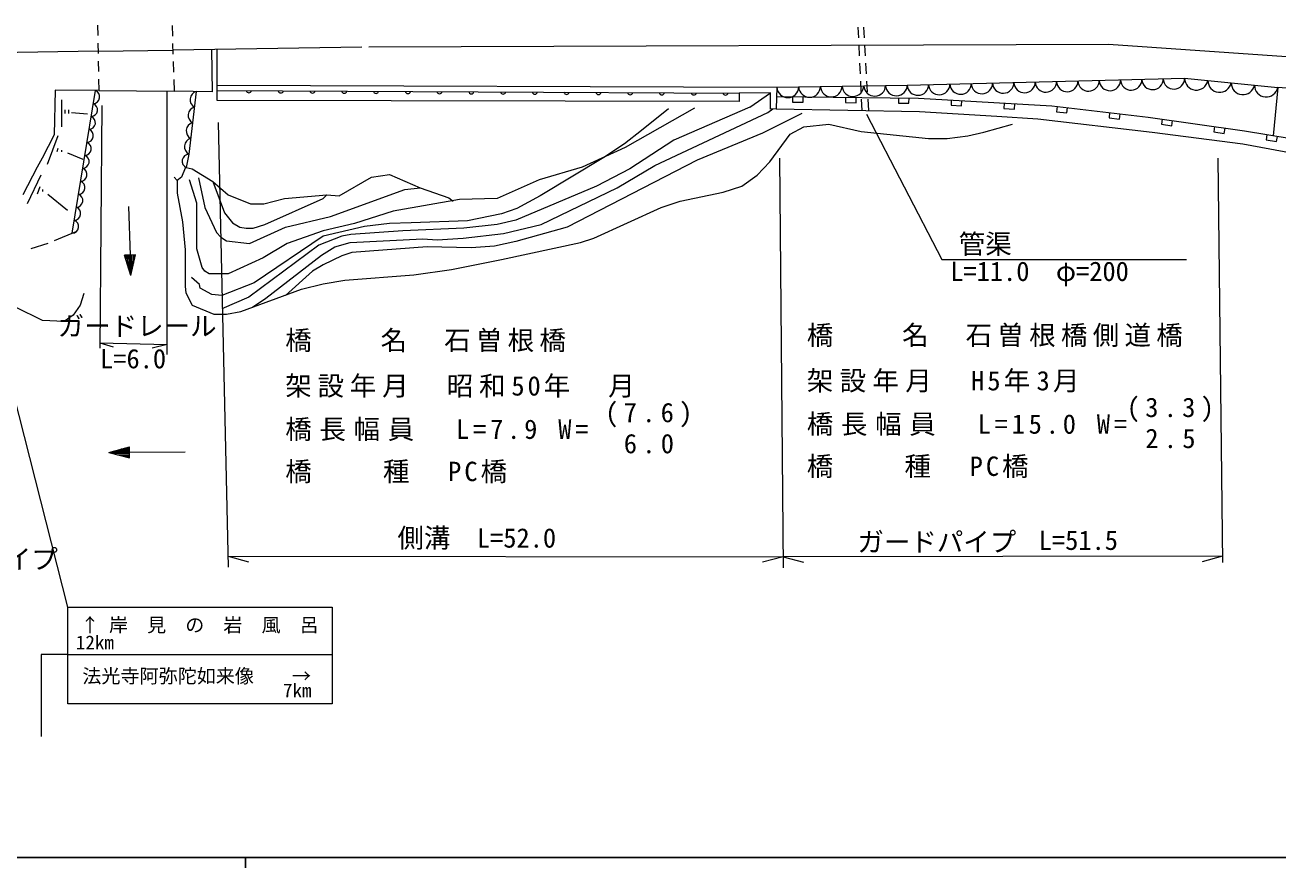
# Model space of a CAD drawing. Units: millimetres, scale not verified. Extents: x 40000 to 680000, y 20000 to 380000.
# Drawn here: x 147178 to 265488, y 204000 to 283611 of the extents above; entities that cross this region are included whole.
import ezdxf
from ezdxf.enums import TextEntityAlignment as Align

# ---------------------------------------------------------------- set-up
doc = ezdxf.new("R2010")
doc.units = ezdxf.units.MM
doc.header["$LTSCALE"] = 1000
for name, color, linetype, lineweight in [('M-BGD', 7, 'Continuous', 13), ('M-STR-HTXT', 7, 'Continuous', 13), ('M-STR-STR1', 1, 'Continuous', 13), ('M-STR-STRC', 7, 'Continuous', 13), ('M-TTL-BAND', 7, 'Continuous', 25)]:
    doc.layers.add(name, color=color, linetype=linetype, lineweight=lineweight)
doc.styles.add('ＭＳ ゴシック', font='')
doc.styles.get('ＭＳ ゴシック').set_extended_font_data('MS Gothic')

msp = doc.modelspace()

# ---------------------------------------------------------------- linework, layer by layer
at = {"layer": 'M-BGD'}
for p, q in [((225818, 283414), (225865, 282415)), ((226362, 283408), (226418, 282410)), ((249497, 281785), (179647, 281531)), ((225898, 281716), (225945, 280717)), ((226458, 281711), (226515, 280712)), ((275151, 280007), (249497, 281785)), ((154067, 281137), (136213, 280854)), ((178969, 281531), (161132, 281248)), ((225978, 280018), (226026, 279019)), ((226555, 280014), (226611, 279015)), ((226059, 278319), (226106, 277321)), ((226651, 278316), (226708, 277318)), ((150013, 277467), (149929, 273234)), ((154140, 277421), (150013, 277467)), ((151632, 263953), (153819, 277425)), ((165320, 277947), (218182, 277736)), ((165320, 277427), (214605, 277184)), ((215630, 275858), (217585, 277197)), ((150606, 276536), (150606, 273996)), ((210381, 275774), (203861, 272048)), ((207925, 275689), (205385, 273657)), ((215630, 275858), (208433, 272726)), ((217323, 275350), (217804, 275686)), ((219651, 276836), (219646, 276336)), ((219646, 276336), (220646, 276326)), ((220646, 276326), (220651, 276826)), ((224651, 276784), (224646, 276284)), ((224646, 276284), (225645, 276274)), ((225645, 276274), (225651, 276774)), ((226139, 276621), (226190, 275546)), ((226748, 276619), (226809, 275534)), ((229650, 276732), (229645, 276232)), ((229645, 276232), (230645, 276222)), ((230645, 276222), (230650, 276722)), ((234645, 276530), (234616, 276031)), ((234616, 276031), (235614, 275973)), ((235614, 275973), (235643, 276472)), ((239636, 276238), (239607, 275739)), ((239607, 275739), (240606, 275680)), ((240606, 275680), (240635, 276180)), ((244625, 275917), (244568, 275421)), ((245561, 275306), (245619, 275802)), ((150945, 275604), (150945, 275266)), ((151283, 275604), (151283, 275266)), ((151571, 275358), (153072, 275233)), ((206655, 270355), (217323, 275350)), ((220541, 275266), (216815, 273403)), ((244568, 275421), (245561, 275306)), ((249592, 275343), (249535, 274846)), ((249535, 274846), (250528, 274731)), ((250528, 274731), (250586, 275228)), ((254554, 274731), (254483, 274236)), ((255472, 274092), (255544, 274587)), ((205385, 273657), (203777, 272387)), ((216815, 273403), (210635, 270863)), ((217493, 270694), (219440, 273318)), ((219440, 273318), (220710, 273996)), ((220710, 273996), (223081, 274250)), ((223081, 274250), (226129, 273572)), ((226129, 273572), (232479, 272895)), ((236204, 273149), (237728, 273488)), ((237728, 273488), (240437, 274250)), ((254483, 274236), (255472, 274092)), ((259503, 274014), (259431, 273519)), ((259431, 273519), (260421, 273375)), ((260421, 273375), (260492, 273870)), ((149929, 273234), (148784, 271052)), ((150267, 273149), (149251, 270440)), ((203777, 272387), (201829, 271117)), ((208433, 272726), (204285, 270016)), ((232479, 272895), (234257, 272895)), ((234257, 272895), (236204, 273149)), ((264445, 273257), (264364, 272764)), ((264364, 272764), (265351, 272602)), ((265351, 272602), (265432, 273096)), ((148784, 271052), (148320, 270186)), ((150267, 271964), (150183, 271625)), ((150606, 271794), (150606, 271625)), ((151199, 271540), (152638, 270948)), ((201829, 271117), (195818, 267476)), ((203861, 272048), (199797, 270186)), ((148320, 270186), (146965, 267561)), ((162290, 270101), (161951, 269254)), ((162403, 270157), (162290, 270101)), ((162403, 270157), (162967, 270016)), ((162967, 270016), (164915, 268831)), ((199797, 270186), (195733, 269000)), ((210635, 270863), (198358, 264513)), ((204285, 270016), (201152, 268408)), ((203099, 268238), (206655, 270355)), ((216307, 269424), (217493, 270694)), ((148659, 269424), (147389, 266714)), ((161274, 269254), (161528, 268916)), ((161951, 269254), (161528, 268916)), ((161528, 268916), (161528, 267730)), ((163391, 266799), (162713, 269000)), ((163560, 269170), (164153, 266376)), ((164915, 268831), (166354, 267561)), ((164915, 268831), (166015, 265868)), ((176853, 267476), (179901, 269254)), ((179901, 269254), (181594, 269508)), ((181594, 269508), (184473, 268238)), ((195733, 269000), (191754, 267222)), ((214868, 268408), (216307, 269424)), ((148574, 268323), (148320, 267646)), ((148828, 268069), (148828, 267900)), ((149336, 267646), (151199, 266122)), ((161528, 267730), (162036, 265021)), ((166354, 267561), (168471, 266714)), ((171688, 267222), (175667, 267561)), ((175329, 267222), (175667, 267561)), ((175667, 267561), (176853, 267476)), ((176006, 265529), (183033, 268069)), ((183033, 268069), (184473, 268238)), ((184473, 268238), (187182, 267307)), ((201152, 268408), (193532, 265190)), ((195818, 267476), (193617, 266291)), ((195903, 264767), (203099, 268238)), ((209026, 266968), (213090, 267815)), ((213090, 267815), (214868, 268408)), ((156956, 266460), (157093, 261892)), ((163391, 262481), (163391, 266799)), ((164153, 266376), (165253, 264005)), ((168471, 266714), (169741, 266714)), ((169741, 266714), (171688, 267222)), ((169825, 264767), (175329, 267222)), ((188198, 267138), (181933, 266037)), ((187182, 267307), (187605, 266968)), ((191754, 267222), (188198, 267138)), ((193617, 266291), (192177, 265783)), ((200898, 263497), (207248, 266376)), ((207248, 266376), (209026, 266968)), ((162036, 265021), (162290, 262396)), ((166015, 265868), (166777, 264936)), ((171773, 264513), (176006, 265529)), ((181933, 266037), (178292, 264852)), ((188960, 265106), (183626, 264936)), ((192177, 265783), (188960, 265106)), ((193532, 265190), (191754, 264767)), ((151961, 264090), (149929, 263243)), ((165253, 264005), (165677, 263582)), ((166777, 264936), (167455, 264513)), ((167455, 264513), (168047, 264428)), ((168047, 264428), (168725, 264428)), ((168386, 262989), (171773, 264513)), ((168725, 264428), (169825, 264767)), ((175329, 264174), (171942, 262989)), ((178292, 264852), (175329, 264174)), ((179223, 264598), (175329, 263666)), ((177953, 263836), (177107, 263666)), ((182864, 264174), (177953, 263836)), ((181594, 264852), (179223, 264598)), ((183626, 264936), (181594, 264852)), ((188621, 264428), (182864, 264174)), ((188537, 263497), (192347, 263920)), ((191754, 264767), (188621, 264428)), ((192347, 263920), (195903, 264767)), ((198358, 264513), (193532, 263158)), ((149336, 262989), (147727, 262481)), ((165677, 263582), (166185, 263243)), ((166185, 263243), (168386, 262989)), ((174905, 262820), (168301, 257909)), ((175329, 263666), (168809, 259264)), ((171942, 262989), (169656, 261634)), ((177107, 263666), (174905, 262820)), ((175159, 261888), (176429, 262650)), ((176429, 262650), (177869, 263074)), ((177869, 263074), (184727, 263412)), ((185150, 262650), (178038, 262142)), ((184727, 263412), (186081, 263328)), ((189299, 262566), (185150, 262650)), ((186081, 263328), (188537, 263497)), ((191500, 262735), (189299, 262566)), ((193532, 263158), (191500, 262735)), ((192177, 261465), (199628, 263074)), ((199628, 263074), (200898, 263497)), ((157610, 261907), (156575, 261876)), ((157151, 259961), (156575, 261876)), ((156691, 261493), (156679, 261880)), ((156782, 261883), (156806, 261110)), ((156921, 260727), (156886, 261886)), ((156989, 261889), (157036, 260344)), ((157151, 259961), (157093, 261892)), ((157151, 259961), (157610, 261907)), ((157196, 261895), (157243, 260350)), ((157335, 260740), (157300, 261898)), ((157403, 261901), (157426, 261129)), ((157518, 261518), (157507, 261904)), ((162290, 262396), (162290, 258925)), ((163899, 260703), (163391, 262481)), ((169656, 261634), (166354, 260110)), ((169910, 257824), (175159, 261888)), ((177107, 261804), (175329, 260957)), ((178038, 262142), (177107, 261804)), ((187436, 260534), (192177, 261465)), ((164153, 260364), (163899, 260703)), ((164576, 260110), (164153, 260364)), ((174313, 260364), (171773, 258078)), ((175329, 260957), (174313, 260364)), ((183880, 260026), (187436, 260534)), ((163645, 259094), (162883, 259772)), ((166354, 260110), (164576, 260110)), ((168809, 259264), (165761, 258078)), ((173297, 258671), (175329, 259179)), ((175329, 259179), (177361, 259518)), ((177361, 259518), (183880, 260026)), ((152723, 258248), (152384, 257147)), ((162290, 258925), (162375, 258332)), ((162375, 258332), (162967, 257147)), ((163729, 258756), (163645, 259094)), ((164830, 258163), (163729, 258756)), ((165761, 258078), (164830, 258163)), ((167539, 256554), (173297, 258671)), ((148828, 255708), (146288, 256978)), ((152384, 257147), (151707, 256216)), ((162967, 257147), (164999, 256300)), ((168301, 257909), (165761, 256808)), ((168640, 256978), (169910, 257824)), ((150860, 255623), (148828, 255708)), ((151707, 256216), (150860, 255623)), ((164999, 256300), (166185, 256300)), ((166185, 256300), (167539, 256554)), ((155105, 243237), (157035, 243761)), ((157039, 242726), (157035, 243761)), ((155105, 243237), (157037, 243243)), ((155105, 243237), (157039, 242726)), ((157036, 243347), (155491, 243342)), ((157037, 243140), (155492, 243135)), ((155877, 243446), (157036, 243451)), ((155878, 243032), (157037, 243036)), ((157036, 243554), (156263, 243551)), ((157038, 242933), (156265, 242930)), ((156649, 243656), (157035, 243658)), ((156652, 242828), (157038, 242829)), ((162290, 243262), (157037, 243243))]:
    msp.add_line(p, q, dxfattribs=at)
for points in [[(164794, 281306), (164856, 277311), (161244, 277371)], [(218182, 277736), (218111, 275699), (217585, 275676), (217585, 277197), (214605, 277184), (214605, 276394), (165320, 276480), (165321, 281315)], [(218182, 277736), (230485, 277948), (256670, 278580), (265477, 277712)], [(163342, 277336), (162639, 271412), (162403, 270157)], [(218151, 276852), (231538, 276712), (244124, 275975), (253234, 274922), (262318, 273606), (271323, 272131), (287358, 268576), (314227, 262550), (326550, 259259)], [(276082, 276959), (270355, 277348), (265477, 277712), (265026, 273162)], [(218111, 275699), (231645, 275442), (238952, 275008), (242818, 274753), (253613, 273507), (262177, 272388), (274236, 270150), (291930, 266385), (297946, 265200), (320577, 259750), (325803, 258389)]]:
    msp.add_lwpolyline(points, dxfattribs=at)
for centre, radius, start, end in [((233506, 278029), 1007, 181.80559, 0.95928), ((235520, 278077), 1007, 181.80559, 0.95928), ((237535, 278126), 1007, 181.80559, 0.95928), ((239549, 278175), 1007, 181.80559, 0.95928), ((241563, 278223), 1007, 181.80559, 0.95928), ((243577, 278272), 1007, 181.80559, 0.95928), ((245592, 278320), 1007, 181.80559, 0.95928), ((247606, 278369), 1007, 181.80559, 0.95928), ((249620, 278418), 1007, 181.80559, 0.95928), ((251634, 278466), 1007, 181.80559, 0.95928), ((253649, 278515), 1007, 181.80559, 0.95928), ((255663, 278564), 1007, 181.80559, 0.95928), ((257782, 278583), 1112, 180.14217, 348.5893), ((259984, 278366), 1112, 180.14217, 348.5893), ((262186, 278149), 1112, 180.14217, 348.5893), ((153586, 276834), 635, 273.04527, 68.51245), ((163558, 276560), 806, 105.54936, 240.90783), ((168320, 277468), 256, 192.39824, 347.03747), ((171320, 277454), 256, 192.39824, 347.03747), ((174320, 277439), 256, 192.39824, 347.03747), ((177320, 277424), 256, 192.39824, 347.03747), ((180320, 277409), 256, 192.39824, 347.03747), ((183320, 277394), 256, 192.39824, 347.03747), ((186320, 277380), 256, 192.39824, 347.03747), ((189320, 277365), 256, 192.39824, 347.03747), ((192320, 277350), 256, 192.39824, 347.03747), ((195320, 277335), 256, 192.39824, 347.03747), ((198320, 277321), 256, 192.39824, 347.03747), ((201320, 277306), 256, 192.39824, 347.03747), ((204320, 277291), 256, 192.39824, 347.03747), ((207320, 277276), 256, 192.39824, 347.03747), ((210320, 277262), 256, 192.39824, 347.03747), ((213320, 277247), 256, 192.39824, 347.03747), ((219206, 277779), 1026, 182.43001, 359.55201), ((221257, 277815), 1026, 182.43001, 359.55201), ((223308, 277850), 1026, 182.43001, 359.55201), ((225358, 277886), 1026, 182.43001, 359.55201), ((227409, 277921), 1026, 182.43001, 359.55201), ((229459, 277956), 1026, 182.43001, 359.55201), ((231492, 277980), 1007, 181.80559, 0.95928), ((264387, 277931), 1112, 180.14217, 348.5893), ((153388, 275609), 635, 273.04527, 68.51245), ((163382, 275078), 806, 105.54936, 240.90783), ((153189, 274385), 635, 273.04527, 68.51245), ((152990, 273160), 635, 273.04527, 68.51245), ((163206, 273597), 806, 105.54936, 240.90783), ((152791, 271935), 635, 273.04527, 68.51245), ((163031, 272116), 806, 105.54936, 240.90783), ((152592, 270710), 635, 273.04527, 68.51245), ((162675, 270756), 657, 93.19136, 245.52643), ((152393, 269486), 635, 273.04527, 68.51245), ((152195, 268261), 635, 273.04527, 68.51245), ((151996, 267036), 635, 273.04527, 68.51245), ((151797, 265811), 635, 273.04527, 68.51245), ((151598, 264587), 635, 273.04527, 68.51245)]:
    msp.add_arc(centre, radius, start, end, dxfattribs=at)
at = {"layer": 'M-STR-HTXT'}
for p, q in [((160597, 252490), (160597, 277382)), ((154416, 276028), (154247, 253083)), ((226637, 275181), (233749, 261465)), ((165423, 274419), (166354, 232424)), ((218424, 271032), (218763, 232340)), ((259826, 271032), (260249, 232848)), ((233749, 261465), (256861, 261475)), ((154247, 253591), (160597, 253439)), ((154247, 253591), (155483, 253228)), ((160597, 253439), (159173, 253094)), ((166354, 233440), (218754, 233381)), ((166354, 233440), (168285, 232921)), ((218754, 233381), (216821, 232866)), ((260249, 233440), (218754, 233381)), ((218754, 233381), (220686, 232866)), ((260249, 233440), (258318, 232920))]:
    msp.add_line(p, q, dxfattribs=at)
at = {"layer": 'M-STR-STR1'}
for p, q in [((154018, 283611), (154038, 282611)), ((161065, 283573), (161094, 282573)), ((154052, 281911), (154071, 280912)), ((161114, 281874), (161143, 280874)), ((154067, 281137), (161132, 281248)), ((154085, 280212), (154105, 279212)), ((161163, 280174), (161192, 279175)), ((154119, 278512), (154140, 277421)), ((161212, 278475), (161244, 277371)), ((154140, 277421), (161244, 277371))]:
    msp.add_line(p, q, dxfattribs=at)
at = {"layer": 'M-STR-STRC'}
for p, q in [((151206, 228634), (138652, 278040)), ((151206, 224158), (148714, 224158)), ((148714, 224158), (148714, 216427)), ((151206, 224158), (176171, 224158))]:
    msp.add_line(p, q, dxfattribs=at)
msp.add_lwpolyline([(151206, 228634), (176174, 228634), (176171, 219491), (151206, 219491)], close=True, dxfattribs=at)
at = {"layer": 'M-TTL-BAND'}
for p, q in [((40000, 205000), (579000, 205000)), ((168000, 205000), (168000, 204000))]:
    msp.add_line(p, q, dxfattribs=at)

# ---------------------------------------------------------------- texts
at = {"layer": 'M-STR-HTXT', "style": 'ＭＳ ゴシック'}
for s, p in [('管渠', (235349, 261466)), ('L=11.0\u3000φ=200', (234544, 258888)), ('ガードレール', (150261, 253717)), ('L=6.0', (154262, 250634)), ('側溝\u3000L=52.0', (182344, 233704)), ('ガードパイプ', (225773, 233327)), ('L=51.5', (242902, 233487)), ('ガードパイプ', (135269, 231699))]:
    msp.add_text(s, height=1833, dxfattribs=at).set_placement(p, align=Align.BOTTOM_LEFT)
at = {"layer": 'M-STR-HTXT', "char_height": 1833, "attachment_point": 7, "style": 'ＭＳ ゴシック'}
for s, insert in [('\\T1.2;橋\u3000\u3000名\u3000石曽根橋', (171750, 252710)), ('\\T1.2;橋\u3000\u3000名\u3000石曽根橋側道橋', (220998, 253199)), ('\\T1.24;架設年月\u3000H5年3月', (220998, 248904)), ('\\T1.22;架設年月\u3000昭和50年\u3000月', (171750, 248414)), ('\\T1.4;(3.3)', (251210, 246099)), ('\\T1.4;(7.6)', (201962, 245609)), ('\\T1.29;橋長幅員\u3000L=7.9\\~W=', (171750, 244316)), ('\\T1.29;橋長幅員\u3000L=15.0\\~W=', (220998, 244806)), ('\\T1.4;6.0', (203717, 243135)), ('\\T1.4;2.5', (252965, 243624)), ('\\T1.23;橋\u3000\u3000種\u3000PC橋', (171750, 240336)), ('\\T1.23;橋\u3000\u3000種\u3000PC橋', (220998, 240826))]:
    msp.add_mtext(s, dxfattribs=dict(at, insert=insert))
at = {"layer": 'M-STR-STRC', "style": 'ＭＳ ゴシック'}
for s, p in [('↑ 岸\u3000見\u3000の\u3000岩\u3000風\u3000呂', (152411, 225894)), ('12km', (151978, 224239)), ('法光寺阿弥陀如来像\u3000  →', (152586, 221073)), ('7km', (171534, 219705))]:
    msp.add_text(s, height=1320, dxfattribs=at).set_placement(p, align=Align.BOTTOM_LEFT)

doc.saveas('drawing.dxf')
